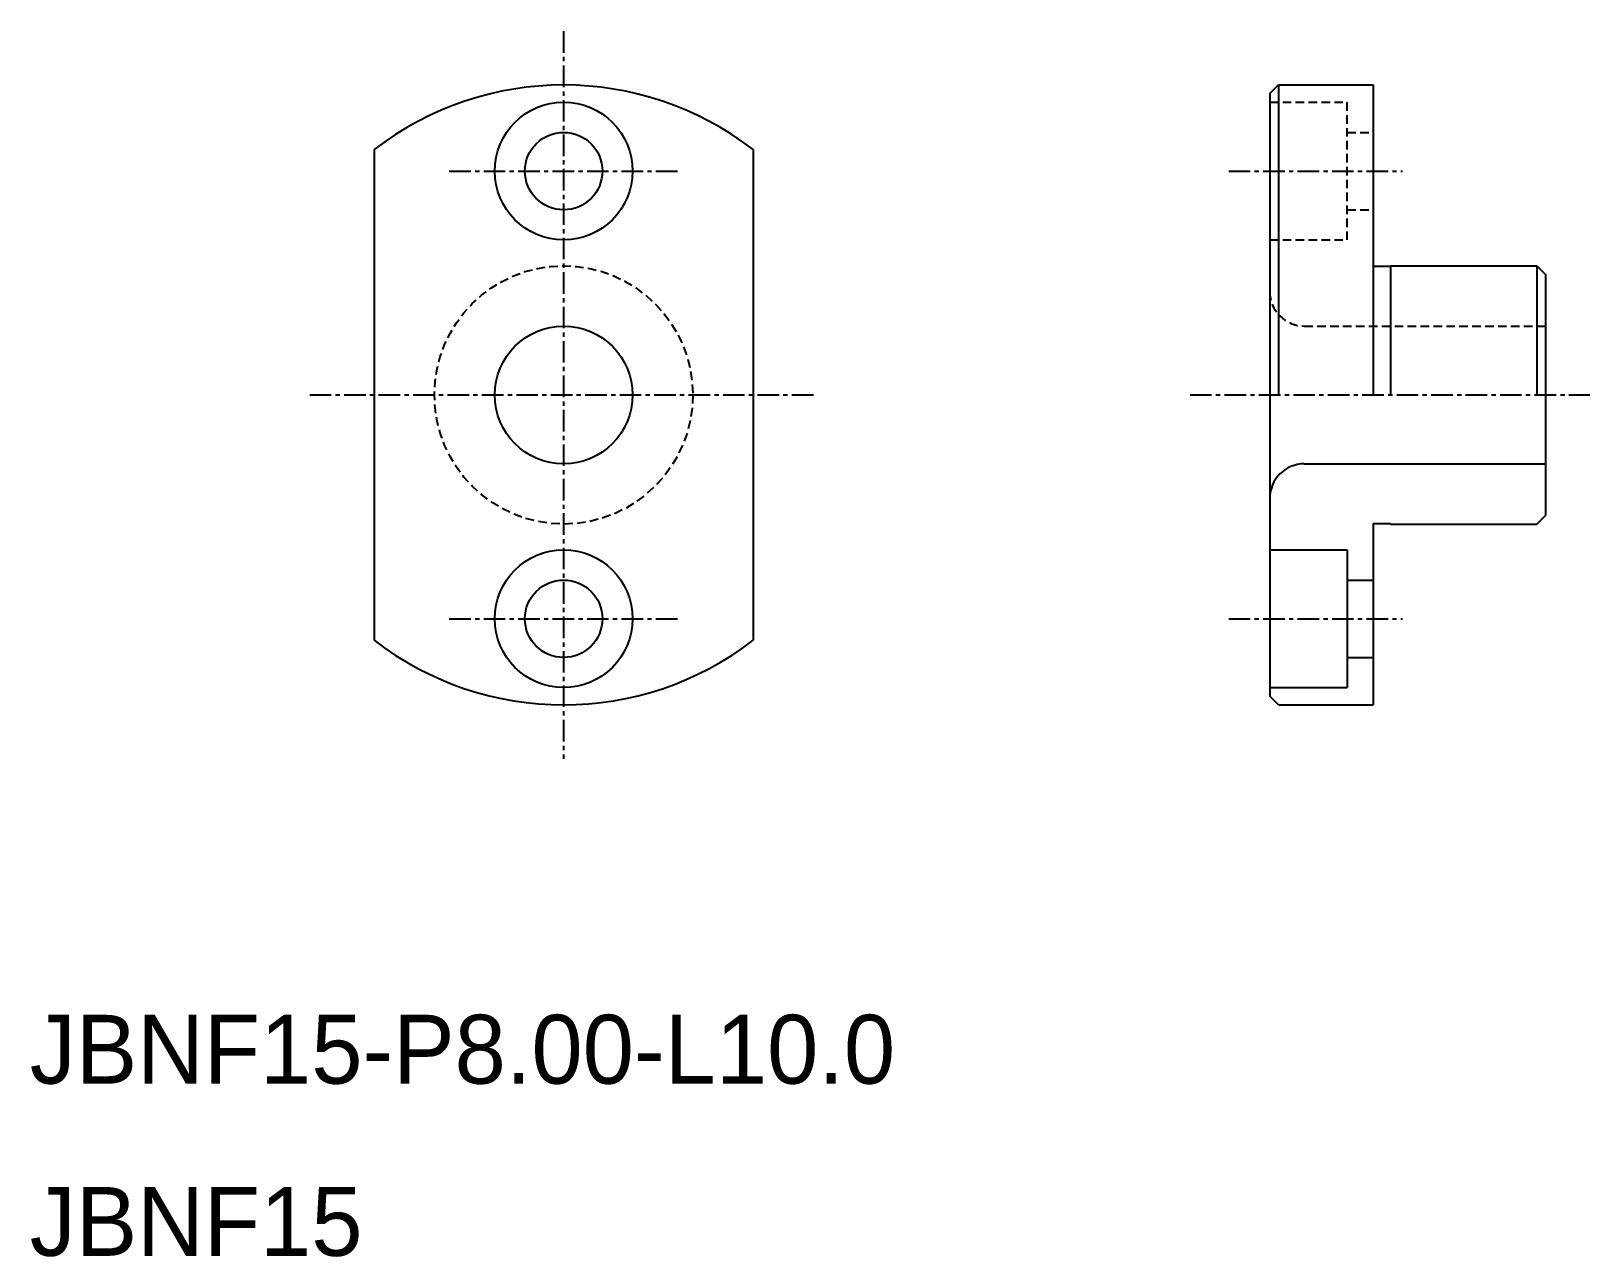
# Model space of a CAD drawing. Extents: x 10.1 to 100.6, y 9.9 to 81.1.
import ezdxf

# ---------------------------------------------------------------- set-up
doc = ezdxf.new("R2010")
doc.units = 0
doc.linetypes.add('CENTER', pattern=[2, 1.25, -0.25, 0.25, -0.25])
doc.linetypes.add('DASHED', pattern=[0.75, 0.5, -0.25])
doc.layers.get('0').update_dxf_attribs({"linetype": 'CONTINUOUS'})
doc.layers.add('CENTER', color=1, linetype='CENTER')

msp = doc.modelspace()

# ---------------------------------------------------------------- linework, layer by layer
at = {"color": 7, "linetype": 'CONTINUOUS'}
for p, q in [((82, 77.5), (82.5, 78)), ((82.5, 78), (88, 78)), ((82.5, 78), (82.5, 60)), ((83.875, 78), (83.875, 78)), ((85.25, 78), (85.25, 78)), ((88, 78), (88, 60)), ((82, 77.5), (82, 42.5)), ((30, 74.248), (30, 45.752)), ((52, 74.248), (52, 45.752)), ((88, 67.475), (89, 67.475)), ((89, 67.5), (97.5, 67.5)), ((89, 67.5), (89, 60)), ((97.5, 67.5), (97.5, 60)), ((97.5, 67.5), (98, 67)), ((98, 67), (98, 53)), ((84, 56), (98, 56)), ((88, 52.525), (88, 42)), ((88, 52.525), (89, 52.525)), ((89, 52.525), (89, 52.5)), ((89, 52.5), (97.5, 52.5)), ((97.5, 52.5), (98, 53)), ((82, 51), (86.5, 51)), ((86.5, 51), (86.5, 43)), ((86.5, 49.25), (88, 49.25)), ((86.5, 44.75), (88, 44.75)), ((82, 43), (86.5, 43)), ((82.5, 42), (82, 42.5)), ((82.5, 42), (88, 42))]:
    msp.add_line(p, q, dxfattribs=at)
at = {"color": 3, "linetype": 'DASHED'}
for p, q in [((82, 77), (86.5, 77)), ((86.5, 69), (86.5, 77)), ((86.5, 75.25), (88, 75.25)), ((86.5, 70.75), (88, 70.75)), ((82, 69), (86.5, 69)), ((84, 64), (98, 64))]:
    msp.add_line(p, q, dxfattribs=at)
at = {"color": 7, "linetype": 'CONTINUOUS'}
for centre, radius in [((41, 73), 4), ((41, 73), 2.25), ((41, 60), 4), ((41, 47), 4), ((41, 47), 2.25)]:
    msp.add_circle(centre, radius, dxfattribs=at)
at = {"color": 3, "linetype": 'DASHED'}
msp.add_circle((41, 60), 7.5, dxfattribs=at)
at = {"color": 7, "linetype": 'CONTINUOUS'}
for centre, radius, start, end in [((41, 60), 18, 52.33011, 127.66989), ((84, 54), 2, 90, 180), ((41, 60), 18, 232.33011, 307.66989)]:
    msp.add_arc(centre, radius, start, end, dxfattribs=at)
at = {"color": 3, "linetype": 'DASHED'}
msp.add_arc((84, 66), 2, 180, 270, dxfattribs=at)
at = {"layer": 'CENTER', "color": 1, "linetype": 'CENTER'}
for p, q in [((41, 81.126), (41, 38.874)), ((34.36, 73), (47.64, 73)), ((79.615, 73), (89.711, 73)), ((26.255, 60), (55.745, 60)), ((77.371, 60), (100.581, 60)), ((34.36, 47), (47.64, 47)), ((79.615, 47), (89.711, 47))]:
    msp.add_line(p, q, dxfattribs=at)

# ---------------------------------------------------------------- texts
at = {"color": 7, "linetype": 'CONTINUOUS'}
for s, p in [('JBNF15-P8.00-L10.0', (10, 20)), ('JBNF15', (10, 10))]:
    msp.add_text(s, height=4, dxfattribs=at).set_placement(p)

doc.saveas('drawing.dxf')
